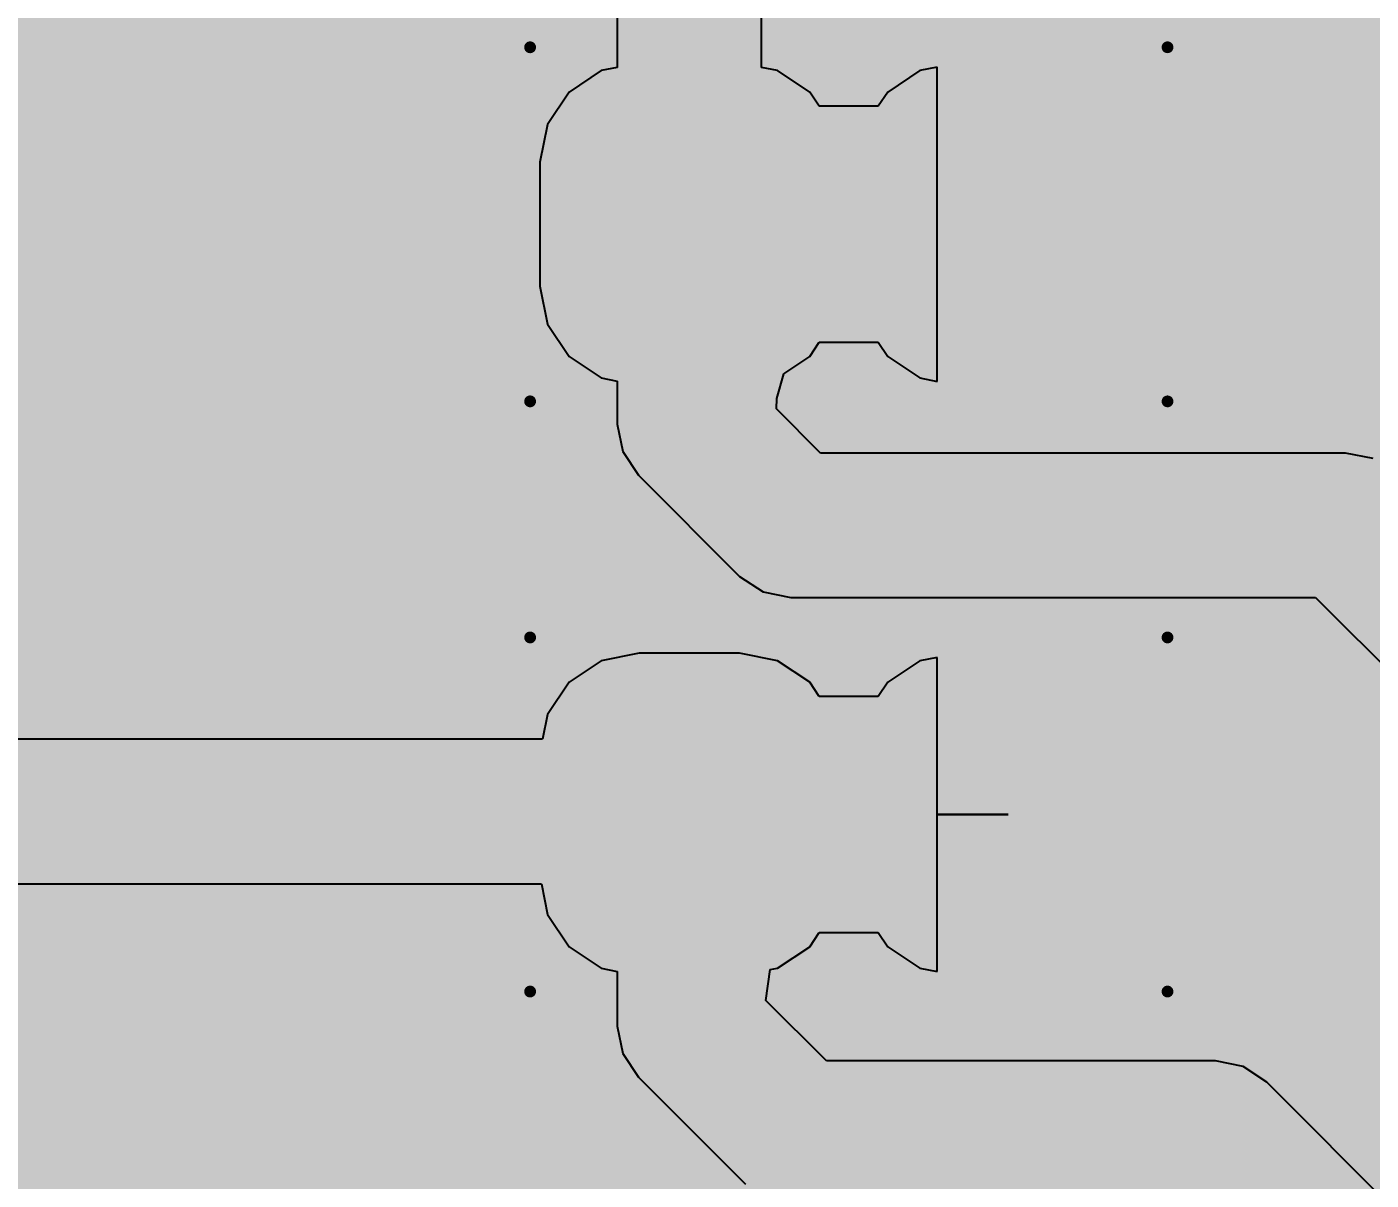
# Model space of a CAD drawing. Header units: inches. Extents: x 0 to 3.28, y 0 to 5.15.
# Drawn here: x 2.852 to 3.0761, y 4.3062 to 4.4985 of the extents above; entities that cross this region are included whole.
import ezdxf

# ---------------------------------------------------------------- set-up
doc = ezdxf.new("R2010")
doc.units = ezdxf.units.IN
doc.header["$MEASUREMENT"] = 0
for name, color, linetype in [('Bottom Component Outline', 56, 'Continuous'), ('Bottom Courtyard', 56, 'Continuous'), ('Bottom Layer', 5, 'Continuous'), ('Bottom Overlay', 54, 'Continuous'), ('Bottom Paste', 16, 'Continuous'), ('Bottom Solder', 6, 'Continuous'), ('Bottom Value', 56, 'Continuous'), ('Top Layer', 1, 'Continuous')]:
    doc.layers.add(name, color=color, linetype=linetype)
doc.styles.add('Arial Narrow_Bold', font='', dxfattribs={"height": 0.2})
doc.styles.add('GOST Type AU_Italic', font='', dxfattribs={"height": 0.2})
doc.styles.get('Arial Narrow_Bold').set_extended_font_data('Arial Narrow', bold=True)
doc.styles.get('GOST Type AU_Italic').set_extended_font_data('GOST Type AU', italic=True)

# ---------------------------------------------------------------- blocks, each defined once
blk = doc.blocks.new('C0603_B_10')
at = {"layer": 'Bottom Layer'}
h = blk.add_hatch(color=5, dxfattribs=at)
edge = h.paths.add_edge_path()
edge.add_arc((-0.01821, 0.01033), 0.00837, 0, 90)
edge.add_line((-0.01821, 0.0187), (-0.03494, 0.0187))
edge.add_arc((-0.03494, 0.01033), 0.00837, 90, 180)
edge.add_line((-0.04331, 0.01033), (-0.04331, -0.01033))
edge.add_arc((-0.03494, -0.01033), 0.00837, 180, 270)
edge.add_line((-0.03494, -0.0187), (-0.01821, -0.0187))
edge.add_arc((-0.01821, -0.01033), 0.00837, 270, 360)
edge.add_line((-0.00984, -0.01033), (-0.00984, 0.01033))
h = blk.add_hatch(color=5, dxfattribs=at)
edge = h.paths.add_edge_path()
edge.add_arc((0.03494, 0.01033), 0.00837, 0, 90)
edge.add_line((0.03494, 0.0187), (0.01821, 0.0187))
edge.add_arc((0.01821, 0.01033), 0.00837, 90, 180)
edge.add_line((0.00984, 0.01033), (0.00984, -0.01033))
edge.add_arc((0.01821, -0.01033), 0.00837, 180, 270)
edge.add_line((0.01821, -0.0187), (0.03494, -0.0187))
edge.add_arc((0.03494, -0.01033), 0.00837, 270, 360)
edge.add_line((0.04331, -0.01033), (0.04331, 0.01033))
at = {"layer": 'Bottom Paste'}
h = blk.add_hatch(color=16, dxfattribs=at)
edge = h.paths.add_edge_path()
edge.add_arc((-0.01821, 0.01033), 0.00837, 0, 90)
edge.add_line((-0.01821, 0.0187), (-0.03494, 0.0187))
edge.add_arc((-0.03494, 0.01033), 0.00837, 90, 180)
edge.add_line((-0.04331, 0.01033), (-0.04331, -0.01033))
edge.add_arc((-0.03494, -0.01033), 0.00837, 180, 270)
edge.add_line((-0.03494, -0.0187), (-0.01821, -0.0187))
edge.add_arc((-0.01821, -0.01033), 0.00837, 270, 360)
edge.add_line((-0.00984, -0.01033), (-0.00984, 0.01033))
h = blk.add_hatch(color=16, dxfattribs=at)
edge = h.paths.add_edge_path()
edge.add_arc((0.03494, 0.01033), 0.00837, 0, 90)
edge.add_line((0.03494, 0.0187), (0.01821, 0.0187))
edge.add_arc((0.01821, 0.01033), 0.00837, 90, 180)
edge.add_line((0.00984, 0.01033), (0.00984, -0.01033))
edge.add_arc((0.01821, -0.01033), 0.00837, 180, 270)
edge.add_line((0.01821, -0.0187), (0.03494, -0.0187))
edge.add_arc((0.03494, -0.01033), 0.00837, 270, 360)
edge.add_line((0.04331, -0.01033), (0.04331, 0.01033))
at = {"layer": 'Bottom Solder'}
h = blk.add_hatch(color=6, dxfattribs=at)
edge = h.paths.add_edge_path()
edge.add_arc((-0.01821, 0.01033), 0.01033, 0, 90)
edge.add_line((-0.01821, 0.02067), (-0.03494, 0.02067))
edge.add_arc((-0.03494, 0.01033), 0.01033, 90, 180)
edge.add_line((-0.04528, 0.01033), (-0.04528, -0.01033))
edge.add_arc((-0.03494, -0.01033), 0.01033, 180, 270)
edge.add_line((-0.03494, -0.02067), (-0.01821, -0.02067))
edge.add_arc((-0.01821, -0.01033), 0.01033, 270, 360)
edge.add_line((-0.00787, -0.01033), (-0.00787, 0.01033))
h = blk.add_hatch(color=6, dxfattribs=at)
edge = h.paths.add_edge_path()
edge.add_arc((0.03494, 0.01033), 0.01033, 0, 90)
edge.add_line((0.03494, 0.02067), (0.01821, 0.02067))
edge.add_arc((0.01821, 0.01033), 0.01033, 90, 180)
edge.add_line((0.00787, 0.01033), (0.00787, -0.01033))
edge.add_arc((0.01821, -0.01033), 0.01033, 180, 270)
edge.add_line((0.01821, -0.02067), (0.03494, -0.02067))
edge.add_arc((0.03494, -0.01033), 0.01033, 270, 360)
edge.add_line((0.04528, -0.01033), (0.04528, 0.01033))
at = {"layer": 'Bottom Component Outline', "const_width": 0.00394}
for points in [[(-0.03346, 0.01772), (-0.03346, -0.01772)], [(0.03346, 0.01772), (-0.03346, 0.01772)], [(0.03346, 0.01772), (0.03346, -0.01772)], [(0.03346, -0.01772), (-0.03346, -0.01772)]]:
    blk.add_lwpolyline(points, dxfattribs=at)
at = {"layer": 'Bottom Component Outline', "const_width": 0.00197}
for points in [[(-0.03445, 0.01772, 1), (-0.03248, 0.01772, 1)], [(-0.03445, 0.01772, 1), (-0.03248, 0.01772, 1)], [(0.03248, 0.01772, 1), (0.03445, 0.01772, 1)], [(0.03248, 0.01772, 1), (0.03445, 0.01772, 1)], [(-0.03445, -0.01772, 1), (-0.03248, -0.01772, 1)], [(-0.03445, -0.01772, 1), (-0.03248, -0.01772, 1)], [(0.03248, -0.01772, 1), (0.03445, -0.01772, 1)], [(0.03248, -0.01772, 1), (0.03445, -0.01772, 1)]]:
    blk.add_lwpolyline(points, format="xyb", close=True, dxfattribs=at)
at = {"layer": 'Bottom Courtyard'}
for points, const_width in [([(0.05315, 0.02953), (-0.05315, 0.02953)], 0.00197), ([(-0.05315, 0.02953), (-0.05315, -0.02952)], 0.00197), ([(0.05315, 0.02953), (0.05315, -0.02952)], 0.00197), ([(0, 0.01772), (0, -0.01772)], 0.00394), ([(0.01772, 0), (-0.01772, 0)], 0.00394), ([(0.05315, -0.02952), (-0.05315, -0.02952)], 0.00197)]:
    blk.add_lwpolyline(points, dxfattribs=dict(at, const_width=const_width))
for points, const_width in [([(-0.05364, 0.02953, 1), (-0.05266, 0.02953, 1)], 0.000984), ([(-0.05364, 0.02953, 1), (-0.05266, 0.02953, 1)], 0.000984), ([(0.05265, 0.02953, 1), (0.05364, 0.02953, 1)], 0.000984), ([(0.05265, 0.02953, 1), (0.05364, 0.02953, 1)], 0.000984), ([(-0.00098, 0.01772, 1), (0.00098, 0.01772, 1)], 0.00197), ([(-0.0187, 0, 1), (-0.01673, 0, 1)], 0.00197), ([(0.01673, 0, 1), (0.0187, 0, 1)], 0.00197), ([(-0.00098, -0.01772, 1), (0.00098, -0.01772, 1)], 0.00197), ([(-0.05364, -0.02952, 1), (-0.05266, -0.02952, 1)], 0.000984), ([(-0.05364, -0.02952, 1), (-0.05266, -0.02952, 1)], 0.000984), ([(0.05265, -0.02952, 1), (0.05364, -0.02952, 1)], 0.000984), ([(0.05265, -0.02952, 1), (0.05364, -0.02952, 1)], 0.000984)]:
    blk.add_lwpolyline(points, format="xyb", close=True, dxfattribs=dict(at, const_width=const_width))
at = {"layer": 'Bottom Overlay', "const_width": 0.00787}
for points in [[(-0.05315, 0.01181, -0.414214), (-0.03543, 0.02952)], [(0.03543, 0.02953, -0.414214), (0.05315, 0.01181)], [(-0.03543, -0.02953, -0.414214), (-0.05315, -0.01181)], [(0.05315, -0.01181, -0.414214), (0.03543, -0.02952)]]:
    blk.add_lwpolyline(points, format="xyb", dxfattribs=at)
for points in [[(0.03543, 0.02953), (-0.03543, 0.02953)], [(-0.05315, 0.01181), (-0.05315, -0.01181)], [(0.05315, 0.01181), (0.05315, -0.01181)], [(0.03543, -0.02953), (-0.03543, -0.02953)]]:
    blk.add_lwpolyline(points, dxfattribs=at)
at = {"layer": 'Bottom Overlay', "const_width": 0.00394}
for points in [[(-0.0374, 0.02953, 1), (-0.03347, 0.02953, 1)], [(-0.0374, 0.02952, 1), (-0.03347, 0.02952, 1)], [(0.03346, 0.02953, 1), (0.0374, 0.02953, 1)], [(0.03346, 0.02953, 1), (0.0374, 0.02953, 1)], [(-0.05512, 0.01181, 1), (-0.05118, 0.01181, 1)], [(-0.05512, 0.01181, 1), (-0.05118, 0.01181, 1)], [(0.05118, 0.01181, 1), (0.05512, 0.01181, 1)], [(0.05118, 0.01181, 1), (0.05511, 0.01181, 1)], [(-0.05512, -0.01181, 1), (-0.05118, -0.01181, 1)], [(-0.05512, -0.01181, 1), (-0.05118, -0.01181, 1)], [(0.05118, -0.01181, 1), (0.05512, -0.01181, 1)], [(0.05118, -0.01181, 1), (0.05512, -0.01181, 1)], [(-0.0374, -0.02953, 1), (-0.03346, -0.02953, 1)], [(-0.0374, -0.02953, 1), (-0.03346, -0.02953, 1)], [(0.03347, -0.02953, 1), (0.0374, -0.02953, 1)], [(0.03347, -0.02952, 1), (0.0374, -0.02952, 1)]]:
    blk.add_lwpolyline(points, format="xyb", close=True, dxfattribs=at)
at = {"layer": 'Bottom Value', "style": 'GOST Type AU_Italic', "text_generation_flag": 2}
blk.add_text('0,1мк', height=0.047244, rotation=180, dxfattribs=at).set_placement((0.09202, 0.03223))
blk = doc.blocks.new('C0603_B_11')
at = {"layer": 'Bottom Layer'}
h = blk.add_hatch(color=5, dxfattribs=at)
edge = h.paths.add_edge_path()
edge.add_arc((-0.01821, 0.01033), 0.00837, 0, 90)
edge.add_line((-0.01821, 0.0187), (-0.03494, 0.0187))
edge.add_arc((-0.03494, 0.01033), 0.00837, 90, 180)
edge.add_line((-0.04331, 0.01033), (-0.04331, -0.01033))
edge.add_arc((-0.03494, -0.01033), 0.00837, 180, 270)
edge.add_line((-0.03494, -0.0187), (-0.01821, -0.0187))
edge.add_arc((-0.01821, -0.01033), 0.00837, 270, 360)
edge.add_line((-0.00984, -0.01033), (-0.00984, 0.01033))
h = blk.add_hatch(color=5, dxfattribs=at)
edge = h.paths.add_edge_path()
edge.add_arc((0.03494, 0.01033), 0.00837, 0, 90)
edge.add_line((0.03494, 0.0187), (0.01821, 0.0187))
edge.add_arc((0.01821, 0.01033), 0.00837, 90, 180)
edge.add_line((0.00984, 0.01033), (0.00984, -0.01033))
edge.add_arc((0.01821, -0.01033), 0.00837, 180, 270)
edge.add_line((0.01821, -0.0187), (0.03494, -0.0187))
edge.add_arc((0.03494, -0.01033), 0.00837, 270, 360)
edge.add_line((0.04331, -0.01033), (0.04331, 0.01033))
at = {"layer": 'Bottom Paste'}
h = blk.add_hatch(color=16, dxfattribs=at)
edge = h.paths.add_edge_path()
edge.add_arc((-0.01821, 0.01033), 0.00837, 0, 90)
edge.add_line((-0.01821, 0.0187), (-0.03494, 0.0187))
edge.add_arc((-0.03494, 0.01033), 0.00837, 90, 180)
edge.add_line((-0.04331, 0.01033), (-0.04331, -0.01033))
edge.add_arc((-0.03494, -0.01033), 0.00837, 180, 270)
edge.add_line((-0.03494, -0.0187), (-0.01821, -0.0187))
edge.add_arc((-0.01821, -0.01033), 0.00837, 270, 360)
edge.add_line((-0.00984, -0.01033), (-0.00984, 0.01033))
h = blk.add_hatch(color=16, dxfattribs=at)
edge = h.paths.add_edge_path()
edge.add_arc((0.03494, 0.01033), 0.00837, 0, 90)
edge.add_line((0.03494, 0.0187), (0.01821, 0.0187))
edge.add_arc((0.01821, 0.01033), 0.00837, 90, 180)
edge.add_line((0.00984, 0.01033), (0.00984, -0.01033))
edge.add_arc((0.01821, -0.01033), 0.00837, 180, 270)
edge.add_line((0.01821, -0.0187), (0.03494, -0.0187))
edge.add_arc((0.03494, -0.01033), 0.00837, 270, 360)
edge.add_line((0.04331, -0.01033), (0.04331, 0.01033))
at = {"layer": 'Bottom Solder'}
h = blk.add_hatch(color=6, dxfattribs=at)
edge = h.paths.add_edge_path()
edge.add_arc((-0.01821, 0.01033), 0.01033, 0, 90)
edge.add_line((-0.01821, 0.02067), (-0.03494, 0.02067))
edge.add_arc((-0.03494, 0.01033), 0.01033, 90, 180)
edge.add_line((-0.04528, 0.01033), (-0.04528, -0.01033))
edge.add_arc((-0.03494, -0.01033), 0.01033, 180, 270)
edge.add_line((-0.03494, -0.02067), (-0.01821, -0.02067))
edge.add_arc((-0.01821, -0.01033), 0.01033, 270, 360)
edge.add_line((-0.00787, -0.01033), (-0.00787, 0.01033))
h = blk.add_hatch(color=6, dxfattribs=at)
edge = h.paths.add_edge_path()
edge.add_arc((0.03494, 0.01033), 0.01033, 0, 90)
edge.add_line((0.03494, 0.02067), (0.01821, 0.02067))
edge.add_arc((0.01821, 0.01033), 0.01033, 90, 180)
edge.add_line((0.00787, 0.01033), (0.00787, -0.01033))
edge.add_arc((0.01821, -0.01033), 0.01033, 180, 270)
edge.add_line((0.01821, -0.02067), (0.03494, -0.02067))
edge.add_arc((0.03494, -0.01033), 0.01033, 270, 360)
edge.add_line((0.04528, -0.01033), (0.04528, 0.01033))
at = {"layer": 'Bottom Component Outline', "const_width": 0.00394}
for points in [[(-0.03346, 0.01772), (-0.03346, -0.01772)], [(0.03346, 0.01772), (-0.03346, 0.01772)], [(0.03346, 0.01772), (0.03346, -0.01772)], [(0.03346, -0.01772), (-0.03346, -0.01772)]]:
    blk.add_lwpolyline(points, dxfattribs=at)
at = {"layer": 'Bottom Component Outline', "const_width": 0.00197}
for points in [[(-0.03445, 0.01772, 1), (-0.03248, 0.01772, 1)], [(-0.03445, 0.01772, 1), (-0.03248, 0.01772, 1)], [(0.03248, 0.01772, 1), (0.03445, 0.01772, 1)], [(0.03248, 0.01772, 1), (0.03445, 0.01772, 1)], [(-0.03445, -0.01772, 1), (-0.03248, -0.01772, 1)], [(-0.03445, -0.01772, 1), (-0.03248, -0.01772, 1)], [(0.03248, -0.01772, 1), (0.03445, -0.01772, 1)], [(0.03248, -0.01772, 1), (0.03445, -0.01772, 1)]]:
    blk.add_lwpolyline(points, format="xyb", close=True, dxfattribs=at)
at = {"layer": 'Bottom Courtyard'}
for points, const_width in [([(0.05315, 0.02953), (-0.05315, 0.02953)], 0.00197), ([(-0.05315, 0.02953), (-0.05315, -0.02952)], 0.00197), ([(0.05315, 0.02953), (0.05315, -0.02952)], 0.00197), ([(0, 0.01772), (0, -0.01772)], 0.00394), ([(0.01772, 0), (-0.01772, 0)], 0.00394), ([(0.05315, -0.02952), (-0.05315, -0.02952)], 0.00197)]:
    blk.add_lwpolyline(points, dxfattribs=dict(at, const_width=const_width))
for points, const_width in [([(-0.05364, 0.02953, 1), (-0.05266, 0.02953, 1)], 0.000984), ([(-0.05364, 0.02953, 1), (-0.05266, 0.02953, 1)], 0.000984), ([(0.05265, 0.02953, 1), (0.05364, 0.02953, 1)], 0.000984), ([(0.05265, 0.02953, 1), (0.05364, 0.02953, 1)], 0.000984), ([(-0.00098, 0.01772, 1), (0.00098, 0.01772, 1)], 0.00197), ([(-0.0187, 0, 1), (-0.01673, 0, 1)], 0.00197), ([(0.01673, 0, 1), (0.0187, 0, 1)], 0.00197), ([(-0.00098, -0.01772, 1), (0.00098, -0.01772, 1)], 0.00197), ([(-0.05364, -0.02952, 1), (-0.05266, -0.02952, 1)], 0.000984), ([(-0.05364, -0.02952, 1), (-0.05266, -0.02952, 1)], 0.000984), ([(0.05265, -0.02952, 1), (0.05364, -0.02952, 1)], 0.000984), ([(0.05265, -0.02952, 1), (0.05364, -0.02952, 1)], 0.000984)]:
    blk.add_lwpolyline(points, format="xyb", close=True, dxfattribs=dict(at, const_width=const_width))
at = {"layer": 'Bottom Overlay', "const_width": 0.00787}
for points in [[(-0.05315, 0.01181, -0.414214), (-0.03543, 0.02952)], [(0.03543, 0.02953, -0.414214), (0.05315, 0.01181)], [(-0.03543, -0.02953, -0.414214), (-0.05315, -0.01181)], [(0.05315, -0.01181, -0.414214), (0.03543, -0.02952)]]:
    blk.add_lwpolyline(points, format="xyb", dxfattribs=at)
for points in [[(0.03543, 0.02953), (-0.03543, 0.02953)], [(-0.05315, 0.01181), (-0.05315, -0.01181)], [(0.05315, 0.01181), (0.05315, -0.01181)], [(0.03543, -0.02953), (-0.03543, -0.02953)]]:
    blk.add_lwpolyline(points, dxfattribs=at)
at = {"layer": 'Bottom Overlay', "const_width": 0.00394}
for points in [[(-0.0374, 0.02953, 1), (-0.03347, 0.02953, 1)], [(-0.0374, 0.02952, 1), (-0.03347, 0.02952, 1)], [(0.03346, 0.02953, 1), (0.0374, 0.02953, 1)], [(0.03346, 0.02953, 1), (0.0374, 0.02953, 1)], [(-0.05512, 0.01181, 1), (-0.05118, 0.01181, 1)], [(-0.05512, 0.01181, 1), (-0.05118, 0.01181, 1)], [(0.05118, 0.01181, 1), (0.05512, 0.01181, 1)], [(0.05118, 0.01181, 1), (0.05511, 0.01181, 1)], [(-0.05512, -0.01181, 1), (-0.05118, -0.01181, 1)], [(-0.05512, -0.01181, 1), (-0.05118, -0.01181, 1)], [(0.05118, -0.01181, 1), (0.05512, -0.01181, 1)], [(0.05118, -0.01181, 1), (0.05512, -0.01181, 1)], [(-0.0374, -0.02953, 1), (-0.03346, -0.02953, 1)], [(-0.0374, -0.02953, 1), (-0.03346, -0.02953, 1)], [(0.03347, -0.02953, 1), (0.0374, -0.02953, 1)], [(0.03347, -0.02952, 1), (0.0374, -0.02952, 1)]]:
    blk.add_lwpolyline(points, format="xyb", close=True, dxfattribs=at)
at = {"layer": 'Bottom Value', "style": 'GOST Type AU_Italic', "text_generation_flag": 2}
blk.add_text('0,1мк', height=0.047244, rotation=180, dxfattribs=at).set_placement((0.09202, 0.03223))

msp = doc.modelspace()

# ---------------------------------------------------------------- hatches: boundary and pattern name
at = {"layer": 'Top Layer'}
h = msp.add_hatch(color=1, dxfattribs=at)
h.paths.add_polyline_path([(3.26162, 5.01947), (3.26162, 0.1262), (3.14939, 0.01397), (0.1262, 0.01397), (0.01397, 0.1262), (0.01397, 5.01947), (0.1262, 5.1317), (3.14939, 5.1317)])
h.paths.add_polyline_path([(2.80709, 5.04232), (2.73622, 5.04232), (2.73622, 5.02696), (2.57874, 5.02696), (2.57874, 5.04232), (2.50787, 5.04232), (2.50787, 4.97726), (2.50287, 4.97627), (2.4989, 4.98585), (2.48856, 5.00133), (2.4754, 5.01449), (2.45993, 5.02483), (2.44273, 5.03195), (2.42448, 5.03558), (2.40586, 5.03558), (2.38761, 5.03195), (2.37041, 5.02483), (2.35494, 5.01449), (2.34178, 5.00133), (2.33144, 4.98585), (2.32431, 4.96866), (2.32068, 4.9504), (2.32068, 4.93179), (2.32431, 4.91353), (2.33144, 4.89634), (2.34178, 4.88086), (2.35494, 4.8677), (2.37041, 4.85736), (2.38761, 4.85024), (2.40586, 4.84661), (2.42448, 4.84661), (2.44273, 4.85024), (2.45993, 4.85736), (2.4754, 4.8677), (2.48856, 4.88086), (2.4989, 4.89634), (2.50603, 4.91353), (2.50966, 4.93179), (2.50966, 4.9504), (2.50634, 4.96709), (2.50912, 4.9707), (2.51028, 4.97146), (2.57874, 4.97146), (2.57874, 4.98682), (2.73622, 4.98682), (2.73622, 4.97146), (2.80709, 4.97146)], flags=0)
h.paths.add_polyline_path([(2.80709, 4.88878), (2.73622, 4.88878), (2.73622, 4.86539), (2.57874, 4.86539), (2.57874, 4.88878), (2.50787, 4.88878), (2.50787, 4.81791), (2.57874, 4.81791), (2.57874, 4.8413), (2.73622, 4.8413), (2.73622, 4.81791), (2.80709, 4.81791), (2.80709, 4.83862), (2.81209, 4.84019), (2.81562, 4.83666), (2.82286, 4.83366), (2.83069, 4.83366), (2.83792, 4.83666), (2.84346, 4.8422), (2.84646, 4.84943), (2.84646, 4.85726), (2.84346, 4.8645), (2.83792, 4.87003), (2.83069, 4.87303), (2.82286, 4.87303), (2.81562, 4.87003), (2.81209, 4.8665), (2.80709, 4.86807)], flags=0)
h.paths.add_polyline_path([(0.86936, 5.03558), (0.85075, 5.03558), (0.83249, 5.03195), (0.81529, 5.02483), (0.79982, 5.01449), (0.78666, 5.00133), (0.77632, 4.98585), (0.76919, 4.96866), (0.76556, 4.9504), (0.76556, 4.93179), (0.76919, 4.91353), (0.77632, 4.89634), (0.78666, 4.88086), (0.79982, 4.8677), (0.81529, 4.85736), (0.83249, 4.85024), (0.85075, 4.84661), (0.86936, 4.84661), (0.88761, 4.85024), (0.90481, 4.85736), (0.92028, 4.8677), (0.93345, 4.88086), (0.94379, 4.89634), (0.95091, 4.91353), (0.95454, 4.93179), (0.95454, 4.9504), (0.95091, 4.96866), (0.94379, 4.98585), (0.93345, 5.00133), (0.92028, 5.01449), (0.90481, 5.02483), (0.88761, 5.03195)], flags=0)
h.paths.add_polyline_path([(3.08317, 4.99213), (3.06644, 4.99213), (3.04991, 4.98951), (3.034, 4.98434), (3.01909, 4.97674), (3.00555, 4.96691), (2.99372, 4.95508), (2.98389, 4.94154), (2.97629, 4.92663), (2.97112, 4.91072), (2.9685, 4.89419), (2.9685, 4.87746), (2.97112, 4.86093), (2.97629, 4.84502), (2.98389, 4.83011), (2.99372, 4.81658), (3.00555, 4.80475), (3.01909, 4.79491), (3.034, 4.78732), (3.04991, 4.78214), (3.06644, 4.77953), (3.08317, 4.77953), (3.0997, 4.78214), (3.11561, 4.78732), (3.13052, 4.79491), (3.14405, 4.80475), (3.15588, 4.81658), (3.16572, 4.83011), (3.17331, 4.84502), (3.17848, 4.86093), (3.1811, 4.87746), (3.1811, 4.89419), (3.17848, 4.91072), (3.17331, 4.92663), (3.16572, 4.94154), (3.15588, 4.95508), (3.14405, 4.96691), (3.13052, 4.97674), (3.11561, 4.98434), (3.0997, 4.98951)], flags=0)
h.paths.add_polyline_path([(0.20915, 4.99213), (0.19242, 4.99213), (0.1759, 4.98951), (0.15998, 4.98434), (0.14507, 4.97674), (0.13154, 4.96691), (0.11971, 4.95508), (0.10987, 4.94154), (0.10228, 4.92663), (0.09711, 4.91072), (0.09449, 4.89419), (0.09449, 4.87746), (0.09711, 4.86093), (0.10228, 4.84502), (0.10987, 4.83011), (0.11971, 4.81658), (0.13154, 4.80475), (0.14507, 4.79491), (0.15998, 4.78732), (0.1759, 4.78214), (0.19242, 4.77953), (0.20915, 4.77953), (0.22568, 4.78214), (0.24159, 4.78732), (0.2565, 4.79491), (0.27004, 4.80475), (0.28187, 4.81658), (0.2917, 4.83011), (0.2993, 4.84502), (0.30447, 4.86093), (0.30709, 4.87746), (0.30709, 4.89419), (0.30447, 4.91072), (0.2993, 4.92663), (0.2917, 4.94154), (0.28187, 4.95508), (0.27004, 4.96691), (0.2565, 4.97674), (0.24159, 4.98434), (0.22568, 4.98951)], flags=0)
h.paths.add_polyline_path([(2.80709, 4.55659), (2.73622, 4.55659), (2.73622, 4.54123), (2.57874, 4.54123), (2.57874, 4.55659), (2.50787, 4.55659), (2.50787, 4.48573), (2.57874, 4.48573), (2.57874, 4.50109), (2.73622, 4.50109), (2.73622, 4.48573), (2.75158, 4.48573), (2.75158, 4.45177), (2.75197, 4.44983), (2.75197, 4.44786), (2.75272, 4.44603), (2.75311, 4.44409), (2.75421, 4.44245), (2.75497, 4.44062), (2.75636, 4.43922), (2.75746, 4.43758), (2.7591, 4.43648), (2.7605, 4.43508), (2.76233, 4.43433), (2.76397, 4.43323), (2.76591, 4.43284), (2.76774, 4.43209), (2.76971, 4.43209), (2.77165, 4.4317), (2.77359, 4.43209), (2.77557, 4.43209), (2.7774, 4.43284), (2.77933, 4.43323), (2.78098, 4.43433), (2.7828, 4.43508), (2.7842, 4.43648), (2.78585, 4.43758), (2.78694, 4.43922), (2.78834, 4.44062), (2.7891, 4.44245), (2.7902, 4.44409), (2.79058, 4.44603), (2.79134, 4.44786), (2.79134, 4.44983), (2.79172, 4.45177), (2.79172, 4.48573), (2.80709, 4.48573)], flags=0)
h.paths.add_polyline_path([(0.71961, 4.55659), (0.64874, 4.55659), (0.64874, 4.5332), (0.5858, 4.5332), (0.58115, 4.53785), (0.57392, 4.54085), (0.56608, 4.54085), (0.55885, 4.53785), (0.5542, 4.5332), (0.49126, 4.5332), (0.49126, 4.55659), (0.42039, 4.55659), (0.42039, 4.48573), (0.49126, 4.48573), (0.49126, 4.50912), (0.5542, 4.50912), (0.55885, 4.50447), (0.56608, 4.50148), (0.57392, 4.50148), (0.58115, 4.50447), (0.5858, 4.50912), (0.64874, 4.50912), (0.64874, 4.48573), (0.71961, 4.48573)], flags=0)
h.paths.add_polyline_path([(2.80709, 4.40305), (2.73622, 4.40305), (2.73622, 4.37966), (2.57874, 4.37966), (2.57874, 4.40305), (2.50787, 4.40305), (2.50787, 4.33218), (2.57874, 4.33218), (2.57874, 4.35558), (2.73622, 4.35558), (2.73622, 4.33218), (2.80709, 4.33218), (2.80709, 4.35289), (2.81209, 4.35446), (2.81562, 4.35093), (2.82286, 4.34793), (2.83069, 4.34793), (2.83792, 4.35093), (2.84346, 4.35647), (2.84646, 4.3637), (2.84646, 4.37153), (2.84346, 4.37877), (2.83792, 4.38431), (2.83069, 4.3873), (2.82286, 4.3873), (2.81562, 4.38431), (2.81209, 4.38077), (2.80709, 4.38234)], flags=0)
h.paths.add_polyline_path([(0.71961, 4.40305), (0.64874, 4.40305), (0.64874, 4.37966), (0.5858, 4.37966), (0.58115, 4.38431), (0.57392, 4.3873), (0.56608, 4.3873), (0.55885, 4.38431), (0.5542, 4.37966), (0.49126, 4.37966), (0.49126, 4.40305), (0.42039, 4.40305), (0.42039, 4.33218), (0.49126, 4.33218), (0.49126, 4.35558), (0.5542, 4.35558), (0.55885, 4.35093), (0.56608, 4.34793), (0.57392, 4.34793), (0.58115, 4.35093), (0.5858, 4.35558), (0.64874, 4.35558), (0.64874, 4.33218), (0.71961, 4.33218)], flags=0)
h.paths.add_polyline_path([(2.80709, 4.07087), (2.73622, 4.07087), (2.73622, 4.0555), (2.57874, 4.0555), (2.57874, 4.07087), (2.50787, 4.07087), (2.50787, 4), (2.57874, 4), (2.57874, 4.01536), (2.73622, 4.01536), (2.73622, 4), (2.75158, 4), (2.75158, 3.96604), (2.75197, 3.9641), (2.75197, 3.96213), (2.75272, 3.9603), (2.75311, 3.95836), (2.75421, 3.95672), (2.75497, 3.95489), (2.75636, 3.95349), (2.75746, 3.95185), (2.7591, 3.95075), (2.7605, 3.94936), (2.76233, 3.9486), (2.76397, 3.9475), (2.76591, 3.94711), (2.76774, 3.94636), (2.76971, 3.94636), (2.77165, 3.94597), (2.77359, 3.94636), (2.77557, 3.94636), (2.7774, 3.94711), (2.77933, 3.9475), (2.78098, 3.9486), (2.7828, 3.94936), (2.7842, 3.95075), (2.78585, 3.95185), (2.78694, 3.95349), (2.78834, 3.95489), (2.7891, 3.95672), (2.7902, 3.95836), (2.79058, 3.9603), (2.79134, 3.96213), (2.79134, 3.9641), (2.79172, 3.96604), (2.79172, 4), (2.80709, 4)], flags=0)
h.paths.add_polyline_path([(2.80709, 3.91732), (2.73622, 3.91732), (2.73622, 3.89393), (2.57874, 3.89393), (2.57874, 3.91732), (2.50787, 3.91732), (2.50787, 3.84646), (2.57874, 3.84646), (2.57874, 3.86985), (2.73622, 3.86985), (2.73622, 3.84646), (2.80709, 3.84646), (2.80709, 3.86716), (2.81209, 3.86874), (2.81562, 3.8652), (2.82286, 3.8622), (2.83069, 3.8622), (2.83792, 3.8652), (2.84346, 3.87074), (2.84646, 3.87797), (2.84646, 3.88581), (2.84346, 3.89304), (2.83792, 3.89858), (2.83069, 3.90157), (2.82286, 3.90157), (2.81562, 3.89858), (2.81209, 3.89504), (2.80709, 3.89662)], flags=0)
h.paths.add_polyline_path([(2.30333, 5.05714), (0.97263, 5.05714), (0.96879, 5.05637), (0.96553, 5.0542), (0.96335, 5.05094), (0.96259, 5.0471), (0.96259, 3.84632), (0.96335, 3.84248), (0.96553, 3.83922), (0.96879, 3.83704), (0.97263, 3.83628), (2.30333, 3.83628), (2.30717, 3.83704), (2.31043, 3.83922), (2.31261, 3.84248), (2.31337, 3.84632), (2.31337, 5.0471), (2.31261, 5.05094), (2.31043, 5.0542), (2.30717, 5.05637)], flags=0)
h.paths.add_polyline_path([(2.42448, 3.77401), (2.40586, 3.77401), (2.38761, 3.77038), (2.37041, 3.76326), (2.35494, 3.75291), (2.34178, 3.73975), (2.33144, 3.72428), (2.32431, 3.70708), (2.32068, 3.68883), (2.32068, 3.67021), (2.32431, 3.65196), (2.33144, 3.63476), (2.34178, 3.61929), (2.35494, 3.60613), (2.37041, 3.59579), (2.38761, 3.58866), (2.40586, 3.58503), (2.42448, 3.58503), (2.44273, 3.58866), (2.45993, 3.59579), (2.4754, 3.60613), (2.48856, 3.61929), (2.4989, 3.63476), (2.50603, 3.65196), (2.50966, 3.67021), (2.50966, 3.68883), (2.50603, 3.70708), (2.4989, 3.72428), (2.48856, 3.73975), (2.4754, 3.75291), (2.45993, 3.76326), (2.44273, 3.77038)], flags=0)
h.paths.add_polyline_path([(0.86936, 3.77401), (0.85075, 3.77401), (0.83249, 3.77038), (0.81529, 3.76326), (0.79982, 3.75291), (0.78666, 3.73975), (0.77632, 3.72428), (0.76919, 3.70708), (0.76556, 3.68883), (0.76556, 3.67021), (0.76919, 3.65196), (0.77632, 3.63476), (0.78666, 3.61929), (0.79982, 3.60613), (0.81529, 3.59579), (0.83249, 3.58866), (0.85075, 3.58503), (0.86936, 3.58503), (0.88761, 3.58866), (0.90481, 3.59579), (0.92028, 3.60613), (0.93345, 3.61929), (0.94379, 3.63476), (0.95091, 3.65196), (0.95454, 3.67021), (0.95454, 3.68883), (0.95091, 3.70708), (0.94379, 3.72428), (0.93345, 3.73975), (0.92028, 3.75291), (0.90481, 3.76326), (0.88761, 3.77038)], flags=0)
h.paths.add_polyline_path([(1.64337, 3.5613), (1.62663, 3.5613), (1.61011, 3.55868), (1.5942, 3.55351), (1.57929, 3.54592), (1.56575, 3.53608), (1.55392, 3.52425), (1.54408, 3.51071), (1.53649, 3.4958), (1.53132, 3.47989), (1.5287, 3.46337), (1.5287, 3.44663), (1.53132, 3.43011), (1.53649, 3.4142), (1.54408, 3.39929), (1.55392, 3.38575), (1.56575, 3.37392), (1.57929, 3.36408), (1.5942, 3.35649), (1.61011, 3.35132), (1.62663, 3.3487), (1.64337, 3.3487), (1.65989, 3.35132), (1.6758, 3.35649), (1.69071, 3.36408), (1.70425, 3.37392), (1.71608, 3.38575), (1.72592, 3.39929), (1.73351, 3.4142), (1.73868, 3.43011), (1.7413, 3.44663), (1.7413, 3.46337), (1.73868, 3.47989), (1.73351, 3.4958), (1.72592, 3.51071), (1.71608, 3.52425), (1.70425, 3.53608), (1.69071, 3.54592), (1.6758, 3.55351), (1.65989, 3.55868)], flags=0)
h.paths.add_polyline_path([(2.19063, 3.3287), (1.08496, 3.3287), (1.08447, 3.3286), (1.08398, 3.32865), (1.06109, 3.3264), (1.06062, 3.32626), (1.06012, 3.32626), (1.03757, 3.32177), (1.03711, 3.32158), (1.03661, 3.32153), (1.01461, 3.31486), (1.01417, 3.31462), (1.01368, 3.31452), (0.99244, 3.30572), (0.99202, 3.30545), (0.99155, 3.3053), (0.97127, 3.29446), (0.97089, 3.29415), (0.97043, 3.29396), (0.95131, 3.28118), (0.95096, 3.28083), (0.95052, 3.2806), (0.93274, 3.26601), (0.93243, 3.26563), (0.93201, 3.26535), (0.91575, 3.24909), (0.91548, 3.24868), (0.91509, 3.24836), (0.90051, 3.23059), (0.90027, 3.23015), (0.89992, 3.2298), (0.88714, 3.21068), (0.88695, 3.21022), (0.88664, 3.20983), (0.8758, 3.18955), (0.87565, 3.18908), (0.87538, 3.18866), (0.86658, 3.16742), (0.86648, 3.16693), (0.86625, 3.16649), (0.85957, 3.14449), (0.85952, 3.14399), (0.85933, 3.14353), (0.85485, 3.12098), (0.85485, 3.12048), (0.8547, 3.12001), (0.85245, 3.09713), (0.8525, 3.09663), (0.8524, 3.09614), (0.8524, 3.08465), (0.8524, 2.00197), (0.8524, 1.99047), (0.8525, 1.98998), (0.85245, 1.98949), (0.8547, 1.96661), (0.85485, 1.96613), (0.85485, 1.96563), (0.85933, 1.94308), (0.85952, 1.94262), (0.85957, 1.94212), (0.86625, 1.92012), (0.86648, 1.91968), (0.86658, 1.91919), (0.87538, 1.89795), (0.87565, 1.89754), (0.8758, 1.89706), (0.88664, 1.87678), (0.88695, 1.8764), (0.88714, 1.87594), (0.89992, 1.85682), (0.90027, 1.85647), (0.90051, 1.85603), (0.91509, 1.83825), (0.91548, 1.83794), (0.91575, 1.83752), (0.93201, 1.82127), (0.93243, 1.82099), (0.93274, 1.8206), (0.95052, 1.80602), (0.95096, 1.80578), (0.95131, 1.80543), (0.97043, 1.79266), (0.97089, 1.79247), (0.97127, 1.79215), (0.99155, 1.78131), (0.99203, 1.78117), (0.99244, 1.78089), (1.01368, 1.77209), (1.01417, 1.77199), (1.01461, 1.77176), (1.03661, 1.76508), (1.03711, 1.76504), (1.03757, 1.76484), (1.06012, 1.76036), (1.06062, 1.76036), (1.06109, 1.76021), (1.08398, 1.75796), (1.08447, 1.75801), (1.08496, 1.75791), (2.19063, 1.75791), (2.19112, 1.75801), (2.19161, 1.75796), (2.2145, 1.76021), (2.21497, 1.76036), (2.21547, 1.76036), (2.23802, 1.76484), (2.23848, 1.76504), (2.23898, 1.76508), (2.26098, 1.77176), (2.26142, 1.77199), (2.26191, 1.77209), (2.28315, 1.78089), (2.28357, 1.78117), (2.28404, 1.78131), (2.30432, 1.79215), (2.30471, 1.79247), (2.30517, 1.79266), (2.32428, 1.80543), (2.32464, 1.80578), (2.32507, 1.80602), (2.34285, 1.8206), (2.34316, 1.82099), (2.34358, 1.82127), (2.35984, 1.83752), (2.36011, 1.83794), (2.3605, 1.83825), (2.37509, 1.85603), (2.37532, 1.85647), (2.37567, 1.85682), (2.38845, 1.87594), (2.38864, 1.8764), (2.38895, 1.87678), (2.39979, 1.89706), (2.39994, 1.89754), (2.40021, 1.89795), (2.40901, 1.91919), (2.40911, 1.91968), (2.40934, 1.92012), (2.41602, 1.94212), (2.41607, 1.94262), (2.41626, 1.94308), (2.42074, 1.96563), (2.42074, 1.96613), (2.42089, 1.96661), (2.42314, 1.98949), (2.42309, 1.98998), (2.42319, 1.99047), (2.42319, 2.00197), (2.42319, 3.08465), (2.42319, 3.09614), (2.42309, 3.09663), (2.42314, 3.09713), (2.42089, 3.12001), (2.42074, 3.12048), (2.42074, 3.12098), (2.41626, 3.14353), (2.41607, 3.14399), (2.41602, 3.14449), (2.40934, 3.16649), (2.40911, 3.16693), (2.40901, 3.16742), (2.40021, 3.18866), (2.39994, 3.18908), (2.39979, 3.18955), (2.38895, 3.20983), (2.38864, 3.21022), (2.38845, 3.21068), (2.37567, 3.2298), (2.37532, 3.23015), (2.37509, 3.23059), (2.3605, 3.24836), (2.36011, 3.24868), (2.35984, 3.24909), (2.34358, 3.26535), (2.34316, 3.26563), (2.34285, 3.26601), (2.32507, 3.2806), (2.32464, 3.28083), (2.32428, 3.28118), (2.30517, 3.29396), (2.30471, 3.29415), (2.30432, 3.29446), (2.28404, 3.3053), (2.28357, 3.30545), (2.28315, 3.30572), (2.26191, 3.31452), (2.26142, 3.31462), (2.26098, 3.31486), (2.23898, 3.32153), (2.23848, 3.32158), (2.23802, 3.32177), (2.21547, 3.32626), (2.21497, 3.32626), (2.2145, 3.3264), (2.19161, 3.32865), (2.19112, 3.3286)], flags=0)
h.paths.add_polyline_path([(2.56463, 2.30472), (2.54789, 2.30472), (2.53137, 2.30211), (2.51546, 2.29694), (2.50055, 2.28934), (2.48701, 2.27951), (2.47518, 2.26767), (2.46534, 2.25414), (2.45775, 2.23923), (2.45258, 2.22332), (2.44996, 2.20679), (2.44996, 2.19006), (2.45258, 2.17353), (2.45775, 2.15762), (2.46534, 2.14271), (2.47518, 2.12918), (2.48701, 2.11734), (2.50055, 2.10751), (2.51546, 2.09991), (2.53137, 2.09474), (2.54789, 2.09213), (2.56463, 2.09213), (2.58115, 2.09474), (2.59706, 2.09991), (2.61197, 2.10751), (2.62551, 2.11734), (2.63734, 2.12918), (2.64717, 2.14271), (2.65477, 2.15762), (2.65994, 2.17353), (2.66256, 2.19006), (2.66256, 2.20679), (2.65994, 2.22332), (2.65477, 2.23923), (2.64717, 2.25414), (2.63734, 2.26767), (2.62551, 2.27951), (2.61197, 2.28934), (2.59706, 2.29694), (2.58115, 2.30211)], flags=0)
h.paths.add_polyline_path([(0.72211, 2.30472), (0.70537, 2.30472), (0.68885, 2.30211), (0.67294, 2.29694), (0.65803, 2.28934), (0.64449, 2.27951), (0.63266, 2.26767), (0.62282, 2.25414), (0.61523, 2.23923), (0.61006, 2.22332), (0.60744, 2.20679), (0.60744, 2.19006), (0.61006, 2.17353), (0.61523, 2.15762), (0.62282, 2.14271), (0.63266, 2.12918), (0.64449, 2.11734), (0.65803, 2.10751), (0.67294, 2.09991), (0.68885, 2.09474), (0.70537, 2.09213), (0.72211, 2.09213), (0.73863, 2.09474), (0.75454, 2.09991), (0.76945, 2.10751), (0.78299, 2.11734), (0.79482, 2.12918), (0.80466, 2.14271), (0.81225, 2.15762), (0.81742, 2.17353), (0.82004, 2.19006), (0.82004, 2.20679), (0.81742, 2.22332), (0.81225, 2.23923), (0.80466, 2.25414), (0.79482, 2.26767), (0.78299, 2.27951), (0.76945, 2.28934), (0.75454, 2.29694), (0.73863, 2.30211)], flags=0)
h.paths.add_polyline_path([(2.43352, 1.62598), (2.41491, 1.62598), (2.39665, 1.62235), (2.37946, 1.61523), (2.36398, 1.60489), (2.35082, 1.59173), (2.34048, 1.57625), (2.33336, 1.55906), (2.32972, 1.5408), (2.32972, 1.52219), (2.33336, 1.50393), (2.34048, 1.48674), (2.35082, 1.47126), (2.36398, 1.4581), (2.37946, 1.44776), (2.39665, 1.44064), (2.41491, 1.43701), (2.43352, 1.43701), (2.45177, 1.44064), (2.46897, 1.44776), (2.48445, 1.4581), (2.49761, 1.47126), (2.50795, 1.48674), (2.51507, 1.50393), (2.5187, 1.52219), (2.5187, 1.5408), (2.51507, 1.55906), (2.50795, 1.57625), (2.49761, 1.59173), (2.48445, 1.60489), (2.46897, 1.61523), (2.45177, 1.62235)], flags=0)
h.paths.add_polyline_path([(1.52801, 1.59449), (1.50939, 1.59449), (1.49114, 1.59086), (1.47394, 1.58373), (1.45847, 1.57339), (1.44531, 1.56023), (1.43497, 1.54476), (1.42784, 1.52756), (1.42421, 1.50931), (1.42421, 1.49069), (1.42784, 1.47244), (1.43497, 1.45524), (1.44531, 1.43977), (1.45847, 1.42661), (1.47394, 1.41627), (1.49114, 1.40914), (1.50939, 1.40551), (1.52801, 1.40551), (1.54626, 1.40914), (1.56346, 1.41627), (1.57893, 1.42661), (1.5913, 1.43898), (1.5963, 1.43785), (1.5963, 1.42717), (1.59691, 1.42409), (1.59865, 1.42149), (1.60126, 1.41975), (1.60433, 1.41914), (1.67323, 1.41914), (1.6763, 1.41975), (1.67891, 1.42149), (1.76257, 1.50515), (1.76431, 1.50775), (1.76492, 1.51083), (1.76431, 1.5139), (1.76257, 1.5165), (1.69859, 1.58048), (1.69599, 1.58222), (1.69291, 1.58283), (1.68984, 1.58222), (1.68724, 1.58048), (1.61792, 1.51116), (1.61249, 1.51281), (1.60956, 1.52756), (1.60244, 1.54476), (1.59209, 1.56023), (1.57893, 1.57339), (1.56346, 1.58373), (1.54626, 1.59086)], flags=0)
h.paths.add_polyline_path([(1.52801, 0.61024), (1.50939, 0.61024), (1.49114, 0.6066), (1.47394, 0.59948), (1.45847, 0.58914), (1.44531, 0.57598), (1.43497, 0.5605), (1.42784, 0.54331), (1.42421, 0.52505), (1.42421, 0.50644), (1.42784, 0.48819), (1.43497, 0.47099), (1.44531, 0.45552), (1.45847, 0.44235), (1.47394, 0.43201), (1.49114, 0.42489), (1.50939, 0.42126), (1.52801, 0.42126), (1.54626, 0.42489), (1.56346, 0.43201), (1.57893, 0.44235), (1.59209, 0.45552), (1.60244, 0.47099), (1.60956, 0.48819), (1.61319, 0.50644), (1.61319, 0.52505), (1.60956, 0.54331), (1.60244, 0.5605), (1.59209, 0.57598), (1.57893, 0.58914), (1.56346, 0.59948), (1.54626, 0.6066)], flags=0)
h.paths.add_polyline_path([(3.08317, 0.30709), (3.06644, 0.30709), (3.04991, 0.30447), (3.034, 0.2993), (3.01909, 0.2917), (3.00555, 0.28187), (2.99372, 0.27004), (2.98389, 0.2565), (2.97629, 0.24159), (2.97112, 0.22568), (2.9685, 0.20915), (2.9685, 0.19242), (2.97112, 0.1759), (2.97629, 0.15998), (2.98389, 0.14507), (2.99372, 0.13154), (3.00555, 0.11971), (3.01909, 0.10987), (3.034, 0.10228), (3.04991, 0.09711), (3.06644, 0.09449), (3.08317, 0.09449), (3.0997, 0.09711), (3.11561, 0.10228), (3.13052, 0.10987), (3.14405, 0.11971), (3.15588, 0.13154), (3.16572, 0.14507), (3.17331, 0.15998), (3.17848, 0.1759), (3.1811, 0.19242), (3.1811, 0.20915), (3.17848, 0.22568), (3.17331, 0.24159), (3.16572, 0.2565), (3.15588, 0.27004), (3.14405, 0.28187), (3.13052, 0.2917), (3.11561, 0.2993), (3.0997, 0.30447)], flags=0)
h.paths.add_polyline_path([(0.20915, 0.30709), (0.19242, 0.30709), (0.1759, 0.30447), (0.15998, 0.2993), (0.14507, 0.2917), (0.13154, 0.28187), (0.11971, 0.27004), (0.10987, 0.2565), (0.10228, 0.24159), (0.09711, 0.22568), (0.09449, 0.20915), (0.09449, 0.19242), (0.09711, 0.1759), (0.10228, 0.15998), (0.10987, 0.14507), (0.11971, 0.13154), (0.13154, 0.11971), (0.14507, 0.10987), (0.15998, 0.10228), (0.1759, 0.09711), (0.19242, 0.09449), (0.20915, 0.09449), (0.22568, 0.09711), (0.24159, 0.10228), (0.2565, 0.10987), (0.27004, 0.11971), (0.28187, 0.13154), (0.2917, 0.14507), (0.2993, 0.15998), (0.30447, 0.1759), (0.30709, 0.19242), (0.30709, 0.20915), (0.30447, 0.22568), (0.2993, 0.24159), (0.2917, 0.2565), (0.28187, 0.27004), (0.27004, 0.28187), (0.2565, 0.2917), (0.24159, 0.2993), (0.22568, 0.30447)], flags=0)

# ---------------------------------------------------------------- linework, layer by layer
at = {"layer": 'Bottom Layer'}
for p, q in [((2.97448, 4.49171), (2.97448, 4.71768)), ((2.9504, 4.71269), (2.9504, 4.49171)), ((2.94774, 4.49118), (2.94237, 4.48759)), ((2.9504, 4.49171), (2.94774, 4.49118)), ((2.97714, 4.49118), (2.97448, 4.49171)), ((2.98252, 4.48759), (2.97714, 4.49118)), ((3.00089, 4.49118), (2.99552, 4.48759)), ((3.00378, 4.49176), (3.00089, 4.49118)), ((3.00378, 4.46555), (3.00378, 4.49176)), ((2.94237, 4.48759), (2.93878, 4.48222)), ((2.98409, 4.48524), (2.98252, 4.48759)), ((2.99552, 4.48759), (2.99394, 4.48524)), ((2.99394, 4.48524), (2.98409, 4.48524)), ((2.93878, 4.48222), (2.93752, 4.47589)), ((2.93752, 4.47589), (2.93752, 4.45522)), ((3.00378, 4.43934), (3.00378, 4.46555)), ((2.93752, 4.45522), (2.93878, 4.44888)), ((2.93878, 4.44888), (2.94237, 4.44351)), ((2.98252, 4.44351), (2.98409, 4.44587)), ((2.98409, 4.44587), (2.99394, 4.44587)), ((2.99394, 4.44587), (2.99552, 4.44351)), ((2.94237, 4.44351), (2.94774, 4.43992)), ((2.97818, 4.44061), (2.98252, 4.44351)), ((2.99552, 4.44351), (3.00089, 4.43992)), ((2.94774, 4.43992), (2.9504, 4.43939)), ((2.9504, 4.43939), (2.9504, 4.43224)), ((2.97701, 4.43648), (2.97818, 4.44061)), ((3.00089, 4.43992), (3.00378, 4.43934)), ((2.97694, 4.43478), (2.97701, 4.43648)), ((2.98432, 4.4274), (2.97694, 4.43478)), ((2.9504, 4.43224), (2.9504, 4.43224)), ((2.9504, 4.43224), (2.95132, 4.42764)), ((2.95132, 4.42764), (2.95393, 4.42373)), ((3.07185, 4.4274), (2.98432, 4.4274)), ((3.07646, 4.42648), (3.07185, 4.4274)), ((3.07185, 4.4274), (3.07185, 4.4274)), ((2.95393, 4.42373), (2.97082, 4.40684)), ((2.97082, 4.40684), (2.97472, 4.40423)), ((2.97472, 4.40423), (2.97933, 4.40331)), ((2.97933, 4.40331), (2.97933, 4.40331)), ((2.97933, 4.40331), (3.06686, 4.40331)), ((3.06686, 4.40331), (3.0913, 4.37887)), ((2.95407, 4.39402), (2.94774, 4.39276)), ((2.97081, 4.39402), (2.95407, 4.39402)), ((2.97714, 4.39276), (2.97081, 4.39402)), ((2.94774, 4.39276), (2.94237, 4.38917)), ((2.98252, 4.38917), (2.97714, 4.39276)), ((3.00089, 4.39276), (2.99552, 4.38917)), ((3.00378, 4.39333), (3.00089, 4.39276)), ((3.00378, 4.36713), (3.00378, 4.39333)), ((2.94237, 4.38917), (2.93878, 4.3838)), ((2.98409, 4.38681), (2.98252, 4.38917)), ((2.99552, 4.38917), (2.99394, 4.38681)), ((2.99394, 4.38681), (2.98409, 4.38681)), ((2.93878, 4.3838), (2.93795, 4.37966)), ((2.93795, 4.37966), (2.84257, 4.37966)), ((3.00378, 4.34092), (3.00378, 4.36713)), ((3.00378, 4.36713), (3.01559, 4.36713)), ((3.01559, 4.36713), (3.00378, 4.36713)), ((3.01559, 4.36713), (3.01559, 4.36713)), ((2.84257, 4.35558), (2.93776, 4.35558)), ((2.93776, 4.35558), (2.93878, 4.35045)), ((2.93878, 4.35045), (2.94237, 4.34508)), ((2.98252, 4.34508), (2.98409, 4.34744)), ((2.98409, 4.34744), (2.99394, 4.34744)), ((2.99394, 4.34744), (2.99552, 4.34508)), ((2.94237, 4.34508), (2.94774, 4.34149)), ((2.97714, 4.34149), (2.98252, 4.34508)), ((2.99552, 4.34508), (3.00089, 4.34149)), ((2.94774, 4.34149), (2.9504, 4.34096)), ((2.9504, 4.34096), (2.9504, 4.33185)), ((2.97521, 4.33611), (2.97591, 4.34125)), ((2.97591, 4.34125), (2.97714, 4.34149)), ((3.00089, 4.34149), (3.00378, 4.34092)), ((2.9853, 4.32602), (2.97521, 4.33611)), ((2.9504, 4.33185), (2.9504, 4.33185)), ((2.9504, 4.33185), (2.95132, 4.32724)), ((2.95132, 4.32724), (2.95393, 4.32334)), ((3.0502, 4.32602), (2.9853, 4.32602)), ((3.05481, 4.3251), (3.0502, 4.32602)), ((3.0502, 4.32602), (3.0502, 4.32602)), ((3.05871, 4.32249), (3.05481, 4.3251)), ((2.95393, 4.32334), (2.9718, 4.30546)), ((3.08668, 4.29452), (3.05871, 4.32249))]:
    msp.add_line(p, q, dxfattribs=at)
at = {"layer": 'Bottom Layer', "const_width": 0.00787}
for points in [[(2.96244, 4.46555), (2.96244, 4.71768)], [(2.96244, 4.43224), (2.96244, 4.46555)], [(2.96244, 4.43224), (2.97933, 4.41535)], [(2.97933, 4.41535), (3.07185, 4.41535)], [(3.07185, 4.41535), (3.10335, 4.38386)], [(2.82677, 4.36762), (2.96244, 4.36762)], [(2.96244, 4.33185), (2.96244, 4.36713)], [(2.96244, 4.33185), (2.98032, 4.31398)], [(2.98032, 4.31398), (3.0502, 4.31398)], [(3.0502, 4.31398), (3.08465, 4.27953)]]:
    msp.add_lwpolyline(points, dxfattribs=at)
at = {"layer": 'Bottom Layer', "const_width": 0.00394}
for points in [[(2.96047, 4.46555, 1), (2.96441, 4.46555, 1)], [(2.96047, 4.46555, 1), (2.96441, 4.46555, 1)], [(2.96047, 4.43224, 1), (2.96441, 4.43224, 1)], [(2.96047, 4.43224, 1), (2.96441, 4.43224, 1)], [(2.97736, 4.41535, 1), (2.9813, 4.41535, 1)], [(2.97736, 4.41535, 1), (2.9813, 4.41535, 1)], [(3.06988, 4.41535, 1), (3.07382, 4.41535, 1)], [(3.06988, 4.41535, 1), (3.07382, 4.41535, 1)], [(2.96047, 4.36762, 1), (2.96441, 4.36762, 1)], [(2.96047, 4.36713, 1), (2.96441, 4.36713, 1)], [(2.96047, 4.33185, 1), (2.96441, 4.33185, 1)], [(2.96047, 4.33185, 1), (2.96441, 4.33185, 1)], [(2.97835, 4.31398, 1), (2.98228, 4.31398, 1)], [(2.97835, 4.31398, 1), (2.98228, 4.31398, 1)], [(3.04823, 4.31398, 1), (3.05217, 4.31398, 1)], [(3.04823, 4.31398, 1), (3.05217, 4.31398, 1)]]:
    msp.add_lwpolyline(points, format="xyb", close=True, dxfattribs=at)

# ---------------------------------------------------------------- block references
at = {"rotation": 180}
for name, p in [('C0603_B_11', (2.98902, 4.46555)), ('C0603_B_10', (2.98902, 4.36713))]:
    msp.add_blockref(name, p, dxfattribs=at)

# ---------------------------------------------------------------- texts
at = {"layer": 'Bottom Overlay', "style": 'Arial Narrow_Bold', "text_generation_flag": 2}
for s, p in [('C1', (2.91972, 4.49402)), ('C2', (2.91972, 4.39617))]:
    msp.add_text(s, height=0.062992, rotation=90, dxfattribs=at).set_placement(p)

doc.saveas('drawing.dxf')
